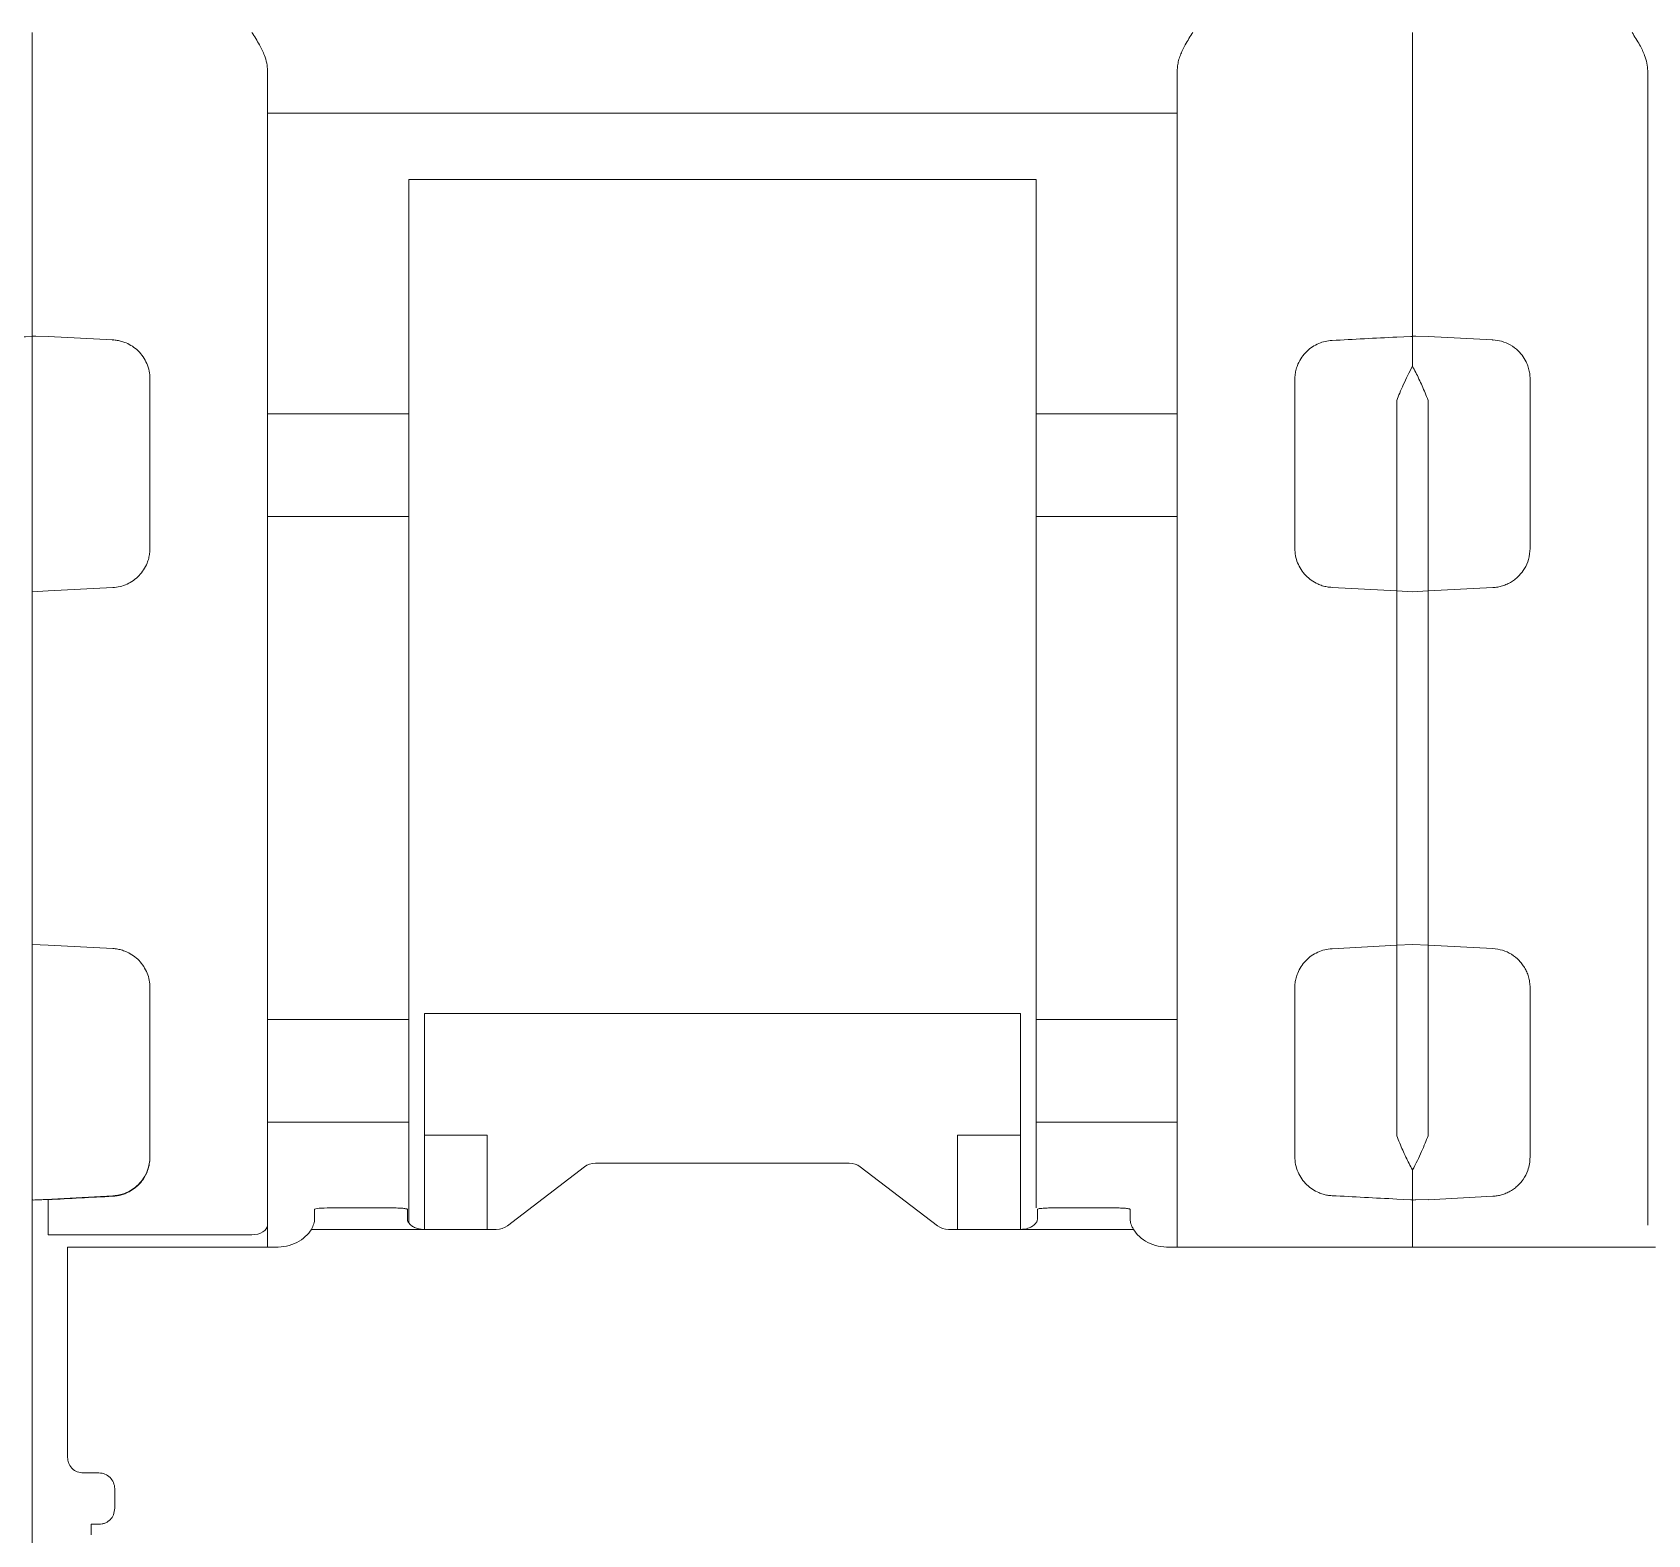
# Model space of a CAD drawing. Header units: millimetres. Extents: x 4137 to 6698, y 1400 to 3585.
# Drawn here: x 4516.75 to 4537.35, y 2349.15 to 2368.31 of the extents above; entities that cross this region are included whole.
import ezdxf

# ---------------------------------------------------------------- set-up
doc = ezdxf.new("R2010")
doc.units = ezdxf.units.MM
doc.layers.add('000-PI-Oprema', color=30, linetype='Continuous', lineweight=5)

msp = doc.modelspace()

# ---------------------------------------------------------------- linework, layer by layer
at = {"layer": '000-PI-Oprema', "color": 0, "lineweight": 0}
for p, q in [((4534.348, 2368.311), (4534.348, 2367.07)), ((4519.748, 2367.28), (4531.348, 2367.28)), ((4534.348, 2367.07), (4534.348, 2364.436)), ((4521.548, 2366.434), (4529.548, 2366.434)), ((4516.793, 2364.435), (4516.765, 2364.436)), ((4516.948, 2364.43), (4516.793, 2364.435)), ((4517.774, 2364.389), (4516.948, 2364.432)), ((4516.948, 2364.43), (4516.948, 2364.432)), ((4517.774, 2364.383), (4517.774, 2364.389)), ((4534.148, 2364.425), (4534.328, 2364.434)), ((4534.393, 2364.435), (4534.365, 2364.436)), ((4534.548, 2364.43), (4534.393, 2364.435)), ((4535.374, 2364.389), (4534.548, 2364.432)), ((4535.374, 2364.389), (4535.374, 2364.383)), ((4516.748, 2361.176), (4516.748, 2364.053)), ((4519.748, 2363.445), (4521.548, 2363.445)), ((4531.348, 2363.445), (4529.548, 2363.445)), ((4534.148, 2363.616), (4534.148, 2361.189)), ((4534.548, 2361.187), (4534.548, 2363.618)), ((4519.748, 2362.135), (4521.548, 2362.135)), ((4529.548, 2362.135), (4531.348, 2362.135)), ((4516.748, 2361.176), (4516.948, 2361.187)), ((4516.948, 2361.187), (4517.774, 2361.23)), ((4534.148, 2361.189), (4533.322, 2361.232)), ((4534.148, 2361.189), (4534.348, 2361.178)), ((4534.548, 2361.187), (4534.348, 2361.176)), ((4535.374, 2361.23), (4534.548, 2361.187)), ((4516.948, 2356.67), (4516.748, 2356.68)), ((4516.748, 2355.628), (4516.748, 2356.68)), ((4516.748, 2356.679), (4516.748, 2355.505)), ((4517.774, 2356.627), (4516.948, 2356.67)), ((4533.322, 2356.625), (4534.148, 2356.668)), ((4534.348, 2356.679), (4534.148, 2356.668)), ((4534.148, 2356.668), (4534.148, 2354.24)), ((4534.348, 2356.68), (4534.548, 2356.67)), ((4534.548, 2356.67), (4535.374, 2356.627)), ((4534.548, 2354.239), (4534.548, 2356.67)), ((4519.748, 2355.722), (4521.548, 2355.722)), ((4521.748, 2355.799), (4521.748, 2354.248)), ((4529.348, 2355.799), (4521.748, 2355.799)), ((4529.348, 2354.248), (4529.348, 2355.799)), ((4531.348, 2355.722), (4529.548, 2355.722)), ((4521.548, 2354.412), (4519.748, 2354.412)), ((4521.548, 2353.128), (4521.548, 2354.412)), ((4529.548, 2353.321), (4529.548, 2354.412)), ((4529.548, 2354.412), (4531.348, 2354.412)), ((4522.548, 2354.248), (4521.748, 2354.248)), ((4521.748, 2353.046), (4521.748, 2354.248)), ((4522.548, 2353.046), (4522.548, 2354.248)), ((4529.348, 2354.248), (4528.548, 2354.248)), ((4528.548, 2353.046), (4528.548, 2354.248)), ((4529.348, 2354.248), (4529.348, 2353.046)), ((4522.806, 2353.091), (4523.789, 2353.844)), ((4523.931, 2353.889), (4527.165, 2353.889)), ((4527.306, 2353.844), (4528.289, 2353.091)), ((4516.765, 2353.42), (4517.774, 2353.473)), ((4516.948, 2353.424), (4516.948, 2353.426)), ((4517.774, 2353.468), (4517.774, 2353.473)), ((4534.328, 2353.422), (4534.148, 2353.432)), ((4534.348, 2353.421), (4534.348, 2352.817)), ((4534.393, 2353.421), (4534.548, 2353.426)), ((4534.548, 2353.424), (4535.374, 2353.468)), ((4534.548, 2353.426), (4534.548, 2353.424)), ((4520.347, 2353.223), (4520.347, 2353.302)), ((4521.331, 2353.319), (4520.547, 2353.319)), ((4521.531, 2353.302), (4521.531, 2353.223)), ((4529.565, 2353.302), (4529.565, 2353.223)), ((4530.548, 2353.319), (4529.765, 2353.319)), ((4530.748, 2353.302), (4530.748, 2353.223)), ((4531.348, 2352.828), (4531.348, 2353.251)), ((4519.548, 2352.977), (4516.948, 2352.977)), ((4519.748, 2353.099), (4519.748, 2352.817)), ((4521.731, 2353.046), (4520.306, 2353.046)), ((4521.731, 2353.046), (4522.665, 2353.046)), ((4528.431, 2353.046), (4529.365, 2353.046)), ((4530.79, 2353.046), (4529.365, 2353.046)), ((4517.198, 2352.204), (4517.198, 2352.817)), ((4517.198, 2352.817), (4519.847, 2352.817)), ((4531.248, 2352.817), (4537.447, 2352.817)), ((4517.198, 2351.547), (4517.198, 2350.138)), ((4517.598, 2349.939), (4517.398, 2349.939)), ((4517.798, 2349.49), (4517.798, 2349.74)), ((4516.748, 2349.228), (4516.748, 2349.545)), ((4516.748, 2347.955), (4516.748, 2349.228)), ((4517.498, 2349.285), (4517.598, 2349.285)), ((4517.498, 2349.241), (4517.498, 2349.285)), ((4517.498, 2349.241), (4517.498, 2349.152))]:
    msp.add_line(p, q, dxfattribs=at)
at = {"layer": '000-PI-Oprema', "color": 0, "lineweight": 0, "flags": 128}
msp.add_lwpolyline([(4519.748, 2353.099), (4519.744, 2353.075), (4519.732, 2353.052), (4519.714, 2353.031), (4519.689, 2353.013), (4519.659, 2352.997), (4519.624, 2352.986), (4519.587, 2352.979), (4519.548, 2352.977)], dxfattribs=at)
at = {"layer": '000-PI-Oprema', "color": 0, "lineweight": 0}
for points, knots in [([(4516.748, 2368.311), (4516.748, 2368.279), (4516.748, 2368.215), (4516.748, 2368.119), (4516.748, 2368.024), (4516.748, 2367.897), (4516.748, 2367.741), (4516.748, 2367.565), (4516.748, 2367.405), (4516.748, 2367.268), (4516.748, 2367.152), (4516.748, 2367.097), (4516.748, 2367.07)], [0, 0, 0, 0, 0.061391, 0.122427, 0.18342, 0.24468, 0.372209, 0.500076, 0.627605, 0.755472, 0.877481, 1, 1, 1, 1]), ([(4516.748, 2367.07), (4516.748, 2367.083), (4516.748, 2367.109), (4516.748, 2367.157), (4516.748, 2367.209), (4516.748, 2367.289), (4516.748, 2367.405), (4516.748, 2367.564), (4516.748, 2367.741), (4516.748, 2367.927), (4516.748, 2368.118), (4516.748, 2368.247), (4516.748, 2368.311)], [0, 0, 0, 0, 0.061391, 0.122427, 0.18342, 0.24468, 0.372209, 0.500076, 0.627605, 0.755472, 0.877481, 1, 1, 1, 1]), ([(4519.548, 2368.311), (4519.581, 2368.259), (4519.628, 2368.184), (4519.68, 2368.085), (4519.713, 2368.007), (4519.741, 2367.921), (4519.746, 2367.853), (4519.748, 2367.821)], [0, 0, 0, 0, 0.350015, 0.493309, 0.624855, 0.821183, 1, 1, 1, 1]), ([(4531.348, 2367.821), (4531.349, 2367.842), (4531.351, 2367.886), (4531.365, 2367.952), (4531.387, 2368.018), (4531.416, 2368.086), (4531.467, 2368.184), (4531.514, 2368.259), (4531.548, 2368.311)], [0, 0, 0, 0, 0.117446, 0.242847, 0.378002, 0.506391, 0.652474, 1, 1, 1, 1]), ([(4537.148, 2368.311), (4537.181, 2368.258), (4537.228, 2368.184), (4537.28, 2368.084), (4537.313, 2368.007), (4537.341, 2367.92), (4537.346, 2367.853), (4537.348, 2367.821)], [0, 0, 0, 0, 0.350596, 0.493868, 0.625405, 0.821427, 1, 1, 1, 1]), ([(4531.348, 2367.667), (4531.348, 2367.677), (4531.348, 2367.696), (4531.348, 2367.733), (4531.348, 2367.774), (4531.348, 2367.806), (4531.348, 2367.821)], [0, 0, 0, 0, 0.251193, 0.5, 0.748807, 1, 1, 1, 1]), ([(4537.348, 2367.821), (4537.348, 2367.806), (4537.348, 2367.774), (4537.348, 2367.733), (4537.348, 2367.696), (4537.348, 2367.677), (4537.348, 2367.667)], [0, 0, 0, 0, 0.251193, 0.5, 0.748807, 1, 1, 1, 1]), ([(4519.748, 2367.667), (4519.748, 2367.627), (4519.748, 2367.546), (4519.748, 2367.415), (4519.748, 2367.275), (4519.748, 2367.128), (4519.748, 2366.972), (4519.748, 2366.807), (4519.748, 2366.635), (4519.748, 2366.394), (4519.748, 2366.076), (4519.748, 2365.664), (4519.748, 2365.227), (4519.748, 2364.914), (4519.748, 2364.757)], [0, 0, 0, 0, 0.062736, 0.125281, 0.187695, 0.250043, 0.312387, 0.374792, 0.437318, 0.500031, 0.625212, 0.749931, 0.874692, 1, 1, 1, 1]), ([(4531.348, 2364.606), (4531.348, 2364.689), (4531.348, 2364.856), (4531.348, 2365.097), (4531.348, 2365.332), (4531.348, 2365.559), (4531.348, 2365.779), (4531.348, 2365.992), (4531.348, 2366.198), (4531.348, 2366.462), (4531.348, 2366.771), (4531.348, 2367.108), (4531.348, 2367.411), (4531.348, 2367.582), (4531.348, 2367.667)], [0, 0, 0, 0, 0.062754, 0.125301, 0.187708, 0.250043, 0.312375, 0.374772, 0.437302, 0.500033, 0.625237, 0.749935, 0.874674, 1, 1, 1, 1]), ([(4537.348, 2367.667), (4537.348, 2367.627), (4537.348, 2367.546), (4537.348, 2367.415), (4537.348, 2367.275), (4537.348, 2367.128), (4537.348, 2366.972), (4537.348, 2366.807), (4537.348, 2366.635), (4537.348, 2366.394), (4537.348, 2366.076), (4537.348, 2365.664), (4537.348, 2365.227), (4537.348, 2364.914), (4537.348, 2364.757)], [0, 0, 0, 0, 0.062736, 0.125281, 0.187695, 0.250043, 0.312387, 0.374792, 0.437318, 0.500031, 0.625212, 0.749931, 0.874692, 1, 1, 1, 1]), ([(4516.748, 2367.07), (4516.748, 2367.033), (4516.748, 2366.959), (4516.748, 2366.839), (4516.748, 2366.713), (4516.748, 2366.579), (4516.748, 2366.437), (4516.748, 2366.288), (4516.748, 2366.132), (4516.748, 2365.914), (4516.748, 2365.626), (4516.748, 2365.254), (4516.748, 2364.858), (4516.748, 2364.576), (4516.748, 2364.434)], [0, 0, 0, 0, 0.062728, 0.125272, 0.18769, 0.250045, 0.312396, 0.374803, 0.437328, 0.500029, 0.625194, 0.749922, 0.874696, 1, 1, 1, 1]), ([(4516.748, 2364.436), (4516.748, 2364.507), (4516.748, 2364.65), (4516.748, 2364.856), (4516.748, 2365.057), (4516.748, 2365.252), (4516.748, 2365.44), (4516.748, 2365.623), (4516.748, 2365.799), (4516.748, 2366.026), (4516.748, 2366.292), (4516.748, 2366.582), (4516.748, 2366.845), (4516.748, 2366.995), (4516.748, 2367.07)], [0, 0, 0, 0, 0.062728, 0.125271, 0.18769, 0.250045, 0.312396, 0.374804, 0.437328, 0.500029, 0.625194, 0.749922, 0.874696, 1, 1, 1, 1]), ([(4521.548, 2366.434), (4521.548, 2366.393), (4521.548, 2366.31), (4521.548, 2366.192), (4521.548, 2366.079), (4521.548, 2365.936), (4521.548, 2365.771), (4521.548, 2365.663), (4521.548, 2365.61)], [0, 0, 0, 0, 0.125424, 0.250193, 0.374902, 0.500146, 0.749703, 1, 1, 1, 1]), ([(4529.548, 2365.61), (4529.548, 2365.636), (4529.548, 2365.688), (4529.548, 2365.776), (4529.548, 2365.87), (4529.548, 2366.005), (4529.548, 2366.189), (4529.548, 2366.353), (4529.548, 2366.434)], [0, 0, 0, 0, 0.125424, 0.250193, 0.374902, 0.500146, 0.749703, 1, 1, 1, 1]), ([(4529.548, 2363.445), (4529.548, 2363.516), (4529.548, 2363.658), (4529.548, 2363.864), (4529.548, 2364.065), (4529.548, 2364.261), (4529.548, 2364.451), (4529.548, 2364.697), (4529.548, 2364.989), (4529.548, 2365.317), (4529.548, 2365.512), (4529.548, 2365.61)], [0, 0, 0, 0, 0.083508, 0.166833, 0.25006, 0.333277, 0.416572, 0.500032, 0.666688, 0.83311, 1, 1, 1, 1]), ([(4519.748, 2364.757), (4519.748, 2364.693), (4519.748, 2364.566), (4519.748, 2364.367), (4519.748, 2364.165), (4519.748, 2363.957), (4519.748, 2363.745), (4519.748, 2363.528), (4519.748, 2363.306), (4519.748, 2363.155), (4519.748, 2363.08)], [0, 0, 0, 0, 0.12575, 0.250858, 0.375537, 0.5, 0.624463, 0.749142, 0.87425, 1, 1, 1, 1]), ([(4537.348, 2364.757), (4537.348, 2364.693), (4537.348, 2364.566), (4537.348, 2364.367), (4537.348, 2364.165), (4537.348, 2363.957), (4537.348, 2363.745), (4537.348, 2363.528), (4537.348, 2363.306), (4537.348, 2363.155), (4537.348, 2363.08)], [0, 0, 0, 0, 0.12575, 0.250858, 0.375537, 0.5, 0.624463, 0.749142, 0.87425, 1, 1, 1, 1]), ([(4531.348, 2363.212), (4531.348, 2363.283), (4531.348, 2363.425), (4531.348, 2363.633), (4531.348, 2363.837), (4531.348, 2364.037), (4531.348, 2364.231), (4531.348, 2364.422), (4531.348, 2364.544), (4531.348, 2364.606)], [0, 0, 0, 0, 0.143512, 0.28637, 0.428834, 0.571166, 0.71363, 0.856488, 1, 1, 1, 1]), ([(4517.774, 2364.389), (4517.793, 2364.388), (4517.832, 2364.384), (4517.889, 2364.371), (4517.955, 2364.347), (4518.027, 2364.309), (4518.1, 2364.249), (4518.163, 2364.175), (4518.21, 2364.088), (4518.242, 2363.993), (4518.246, 2363.925), (4518.248, 2363.891)], [0, 0, 0, 0, 0.071618, 0.143308, 0.216363, 0.334035, 0.455285, 0.587191, 0.721903, 0.860899, 1, 1, 1, 1]), ([(4532.848, 2363.882), (4532.849, 2363.905), (4532.85, 2363.95), (4532.864, 2364.017), (4532.89, 2364.09), (4532.933, 2364.168), (4532.996, 2364.242), (4533.07, 2364.302), (4533.15, 2364.344), (4533.235, 2364.373), (4533.293, 2364.379), (4533.322, 2364.382)], [0, 0, 0, 0, 0.093221, 0.185813, 0.279137, 0.41434, 0.546905, 0.668022, 0.785627, 0.893606, 1, 1, 1, 1]), ([(4535.848, 2363.891), (4535.847, 2363.914), (4535.845, 2363.959), (4535.831, 2364.025), (4535.805, 2364.098), (4535.763, 2364.175), (4535.693, 2364.257), (4535.601, 2364.327), (4535.49, 2364.375), (4535.411, 2364.385), (4535.374, 2364.389)], [0, 0, 0, 0, 0.092601, 0.18543, 0.278489, 0.413813, 0.545287, 0.709927, 0.860804, 1, 1, 1, 1]), ([(4534.148, 2363.616), (4534.16, 2363.648), (4534.188, 2363.717), (4534.234, 2363.823), (4534.288, 2363.94), (4534.327, 2364.013), (4534.348, 2364.052)], [0, 0, 0, 0, 0.193415, 0.424448, 0.693252, 1, 1, 1, 1]), ([(4534.548, 2363.618), (4534.535, 2363.65), (4534.51, 2363.713), (4534.471, 2363.804), (4534.431, 2363.891), (4534.39, 2363.976), (4534.362, 2364.027), (4534.348, 2364.053)], [0, 0, 0, 0, 0.194202, 0.390464, 0.589612, 0.792498, 1, 1, 1, 1]), ([(4521.548, 2363.445), (4521.548, 2363.396), (4521.548, 2363.298), (4521.548, 2363.082), (4521.548, 2362.843), (4521.548, 2362.598), (4521.548, 2362.378), (4521.548, 2362.213), (4521.548, 2362.157), (4521.548, 2362.135)], [0, 0, 0, 0, 0.150243, 0.300485, 0.450729, 0.600973, 0.751216, 0.901461, 1, 1, 1, 1]), ([(4529.548, 2363.445), (4529.548, 2363.396), (4529.548, 2363.298), (4529.548, 2363.082), (4529.548, 2362.843), (4529.548, 2362.598), (4529.548, 2362.378), (4529.548, 2362.213), (4529.548, 2362.157), (4529.548, 2362.135)], [0, 0, 0, 0, 0.150243, 0.300485, 0.450729, 0.600973, 0.751216, 0.901461, 1, 1, 1, 1]), ([(4518.248, 2361.73), (4518.248, 2361.849), (4518.248, 2362.088), (4518.248, 2362.443), (4518.248, 2362.796), (4518.248, 2363.028), (4518.248, 2363.145)], [0, 0, 0, 0, 0.2501, 0.5, 0.7499, 1, 1, 1, 1]), ([(4519.748, 2363.08), (4519.748, 2362.969), (4519.748, 2362.748), (4519.748, 2362.412), (4519.748, 2362.074), (4519.748, 2361.734), (4519.748, 2361.392), (4519.748, 2360.813), (4519.748, 2359.993), (4519.748, 2358.929), (4519.748, 2357.864), (4519.748, 2356.928), (4519.748, 2356.122), (4519.748, 2355.443), (4519.748, 2354.999), (4519.748, 2354.777)], [0, 0, 0, 0, 0.041447, 0.082829, 0.124176, 0.16552, 0.206891, 0.248321, 0.374134, 0.500011, 0.625824, 0.751702, 0.834467, 0.91715, 1, 1, 1, 1]), ([(4531.348, 2354.645), (4531.348, 2354.759), (4531.348, 2354.987), (4531.348, 2355.332), (4531.348, 2355.68), (4531.348, 2356.031), (4531.348, 2356.384), (4531.348, 2356.981), (4531.348, 2357.828), (4531.348, 2358.928), (4531.348, 2360.028), (4531.348, 2360.995), (4531.348, 2361.827), (4531.348, 2362.527), (4531.348, 2362.983), (4531.348, 2363.212)], [0, 0, 0, 0, 0.041431, 0.082793, 0.124119, 0.165441, 0.206793, 0.248207, 0.374079, 0.500012, 0.625883, 0.751817, 0.834548, 0.917188, 1, 1, 1, 1]), ([(4537.348, 2363.08), (4537.348, 2362.969), (4537.348, 2362.748), (4537.348, 2362.412), (4537.348, 2362.074), (4537.348, 2361.734), (4537.348, 2361.392), (4537.348, 2360.813), (4537.348, 2359.993), (4537.348, 2358.929), (4537.348, 2357.864), (4537.348, 2356.928), (4537.348, 2356.122), (4537.348, 2355.443), (4537.348, 2354.999), (4537.348, 2354.777)], [0, 0, 0, 0, 0.041447, 0.082829, 0.124176, 0.16552, 0.206891, 0.248321, 0.374134, 0.500011, 0.625824, 0.751702, 0.834467, 0.91715, 1, 1, 1, 1]), ([(4521.548, 2362.135), (4521.548, 2362.051), (4521.548, 2361.884), (4521.548, 2361.629), (4521.548, 2361.372), (4521.548, 2361.112), (4521.548, 2360.849), (4521.548, 2360.402), (4521.548, 2359.762), (4521.548, 2358.929), (4521.548, 2358.095), (4521.548, 2357.366), (4521.548, 2356.744), (4521.548, 2356.225), (4521.548, 2355.89), (4521.548, 2355.722)], [0, 0, 0, 0, 0.041319, 0.082538, 0.123706, 0.164869, 0.206076, 0.247373, 0.373654, 0.500018, 0.626299, 0.752662, 0.835118, 0.917437, 1, 1, 1, 1]), ([(4529.548, 2362.135), (4529.548, 2361.127), (4529.548, 2360.028), (4529.548, 2357.829), (4529.548, 2356.73), (4529.548, 2355.722)], [0, 0, 0, 0, 0.5, 0.5, 1, 1, 1, 1]), ([(4518.248, 2361.73), (4518.247, 2361.708), (4518.245, 2361.666), (4518.233, 2361.603), (4518.21, 2361.532), (4518.17, 2361.457), (4518.111, 2361.382), (4518.039, 2361.319), (4517.957, 2361.273), (4517.868, 2361.24), (4517.805, 2361.234), (4517.774, 2361.23)], [0, 0, 0, 0, 0.085507, 0.170147, 0.255273, 0.381189, 0.506725, 0.630753, 0.754527, 0.877113, 1, 1, 1, 1]), ([(4533.322, 2361.232), (4533.301, 2361.234), (4533.259, 2361.238), (4533.198, 2361.253), (4533.129, 2361.279), (4533.056, 2361.321), (4532.984, 2361.384), (4532.925, 2361.458), (4532.881, 2361.544), (4532.853, 2361.636), (4532.849, 2361.699), (4532.848, 2361.731)], [0, 0, 0, 0, 0.082209, 0.16366, 0.245689, 0.369303, 0.493372, 0.618767, 0.744744, 0.872104, 1, 1, 1, 1]), ([(4535.374, 2361.23), (4535.394, 2361.232), (4535.435, 2361.236), (4535.496, 2361.251), (4535.555, 2361.273), (4535.611, 2361.303), (4535.663, 2361.339), (4535.722, 2361.394), (4535.783, 2361.475), (4535.837, 2361.593), (4535.844, 2361.682), (4535.848, 2361.73)], [0, 0, 0, 0, 0.080411, 0.161533, 0.243405, 0.326066, 0.409552, 0.493901, 0.642123, 0.810797, 1, 1, 1, 1]), ([(4516.748, 2361.178), (4516.748, 2361.072), (4516.748, 2360.86), (4516.748, 2360.54), (4516.748, 2360.219), (4516.748, 2359.897), (4516.748, 2359.575), (4516.748, 2359.252), (4516.748, 2358.848), (4516.748, 2358.363), (4516.748, 2357.799), (4516.748, 2357.236), (4516.748, 2356.865), (4516.748, 2356.679)], [0, 0, 0, 0, 0.071572, 0.143012, 0.214372, 0.285701, 0.357051, 0.428472, 0.500015, 0.625079, 0.749917, 0.8748, 1, 1, 1, 1]), ([(4516.748, 2356.68), (4516.748, 2356.787), (4516.748, 2356.999), (4516.748, 2357.318), (4516.748, 2357.639), (4516.748, 2357.96), (4516.748, 2358.282), (4516.748, 2358.605), (4516.748, 2359.009), (4516.748, 2359.494), (4516.748, 2360.057), (4516.748, 2360.619), (4516.748, 2360.991), (4516.748, 2361.176)], [0, 0, 0, 0, 0.071572, 0.143012, 0.214372, 0.285701, 0.357051, 0.428472, 0.500015, 0.625079, 0.749917, 0.8748, 1, 1, 1, 1]), ([(4534.148, 2361.189), (4534.148, 2361.082), (4534.148, 2360.868), (4534.148, 2360.547), (4534.148, 2360.224), (4534.148, 2359.901), (4534.148, 2359.578), (4534.148, 2359.253), (4534.148, 2358.847), (4534.148, 2358.36), (4534.148, 2357.794), (4534.148, 2357.229), (4534.148, 2356.855), (4534.148, 2356.668)], [0, 0, 0, 0, 0.071556, 0.142997, 0.214365, 0.285706, 0.357065, 0.428486, 0.500013, 0.625062, 0.749916, 0.874816, 1, 1, 1, 1]), ([(4517.774, 2356.627), (4517.795, 2356.625), (4517.837, 2356.621), (4517.898, 2356.606), (4517.966, 2356.579), (4518.039, 2356.537), (4518.111, 2356.475), (4518.171, 2356.4), (4518.214, 2356.315), (4518.243, 2356.223), (4518.246, 2356.159), (4518.248, 2356.127)], [0, 0, 0, 0, 0.082205, 0.163652, 0.245679, 0.369354, 0.493482, 0.618917, 0.744935, 0.872201, 1, 1, 1, 1]), ([(4532.848, 2356.125), (4532.848, 2356.147), (4532.85, 2356.189), (4532.863, 2356.252), (4532.886, 2356.323), (4532.925, 2356.398), (4532.984, 2356.473), (4533.056, 2356.536), (4533.138, 2356.582), (4533.228, 2356.615), (4533.29, 2356.621), (4533.322, 2356.625)], [0, 0, 0, 0, 0.085573, 0.170275, 0.255463, 0.381339, 0.506835, 0.630803, 0.754517, 0.877108, 1, 1, 1, 1]), ([(4535.848, 2356.127), (4535.847, 2356.152), (4535.845, 2356.199), (4535.829, 2356.267), (4535.807, 2356.328), (4535.778, 2356.383), (4535.746, 2356.432), (4535.694, 2356.492), (4535.613, 2356.557), (4535.498, 2356.611), (4535.415, 2356.621), (4535.374, 2356.627)], [0, 0, 0, 0, 0.097376, 0.189595, 0.276665, 0.358598, 0.435408, 0.507112, 0.674555, 0.83875, 1, 1, 1, 1]), ([(4518.248, 2354.712), (4518.248, 2354.828), (4518.248, 2355.061), (4518.248, 2355.414), (4518.248, 2355.769), (4518.248, 2356.008), (4518.248, 2356.127)], [0, 0, 0, 0, 0.2501, 0.5, 0.7499, 1, 1, 1, 1]), ([(4516.748, 2353.803), (4516.748, 2353.803), (4516.748, 2354.13), (4516.748, 2354.513), (4516.748, 2355.002), (4516.748, 2355.356), (4516.748, 2355.586), (4516.748, 2355.614), (4516.748, 2355.628)], [0, 0, 0, 0, 0.008736, 0.206989, 0.405242, 0.603494, 0.801747, 1, 1, 1, 1]), ([(4521.548, 2355.722), (4521.548, 2355.7), (4521.548, 2355.644), (4521.548, 2355.479), (4521.548, 2355.259), (4521.548, 2355.014), (4521.548, 2354.774), (4521.548, 2354.559), (4521.548, 2354.461), (4521.548, 2354.412)], [0, 0, 0, 0, 0.098539, 0.248784, 0.399027, 0.54927, 0.699515, 0.849757, 1, 1, 1, 1]), ([(4529.548, 2355.722), (4529.548, 2355.7), (4529.548, 2355.644), (4529.548, 2355.479), (4529.548, 2355.259), (4529.548, 2355.014), (4529.548, 2354.774), (4529.548, 2354.559), (4529.548, 2354.461), (4529.548, 2354.412)], [0, 0, 0, 0, 0.098539, 0.248784, 0.399027, 0.54927, 0.699515, 0.849757, 1, 1, 1, 1]), ([(4518.248, 2353.965), (4518.248, 2354.026), (4518.248, 2354.147), (4518.248, 2354.333), (4518.248, 2354.521), (4518.248, 2354.648), (4518.248, 2354.712)], [0, 0, 0, 0, 0.25014, 0.5, 0.74986, 1, 1, 1, 1]), ([(4519.748, 2354.777), (4519.748, 2354.701), (4519.748, 2354.55), (4519.748, 2354.329), (4519.748, 2354.112), (4519.748, 2353.9), (4519.748, 2353.692), (4519.748, 2353.489), (4519.748, 2353.291), (4519.748, 2353.163), (4519.748, 2353.099)], [0, 0, 0, 0, 0.12575, 0.250858, 0.375537, 0.5, 0.624463, 0.749142, 0.87425, 1, 1, 1, 1]), ([(4531.348, 2353.251), (4531.348, 2353.313), (4531.348, 2353.435), (4531.348, 2353.626), (4531.348, 2353.82), (4531.348, 2354.02), (4531.348, 2354.223), (4531.348, 2354.432), (4531.348, 2354.574), (4531.348, 2354.645)], [0, 0, 0, 0, 0.143512, 0.28637, 0.428834, 0.571166, 0.71363, 0.856488, 1, 1, 1, 1]), ([(4537.348, 2354.777), (4537.348, 2354.701), (4537.348, 2354.55), (4537.348, 2354.329), (4537.348, 2354.112), (4537.348, 2353.9), (4537.348, 2353.692), (4537.348, 2353.489), (4537.348, 2353.291), (4537.348, 2353.163), (4537.348, 2353.099)], [0, 0, 0, 0, 0.12575, 0.250858, 0.375537, 0.5, 0.624463, 0.749142, 0.87425, 1, 1, 1, 1]), ([(4534.148, 2354.24), (4534.16, 2354.209), (4534.185, 2354.145), (4534.224, 2354.054), (4534.264, 2353.967), (4534.306, 2353.883), (4534.334, 2353.831), (4534.348, 2353.805)], [0, 0, 0, 0, 0.1942, 0.390457, 0.5896, 0.792488, 1, 1, 1, 1]), ([(4534.548, 2354.239), (4534.535, 2354.207), (4534.508, 2354.138), (4534.462, 2354.032), (4534.408, 2353.916), (4534.369, 2353.842), (4534.348, 2353.803)], [0, 0, 0, 0, 0.193384, 0.424408, 0.693222, 1, 1, 1, 1]), ([(4517.774, 2353.473), (4517.815, 2353.476), (4517.862, 2353.483), (4517.961, 2353.517), (4518.014, 2353.545), (4518.114, 2353.626), (4518.161, 2353.681), (4518.228, 2353.815), (4518.248, 2353.894), (4518.248, 2353.973)], [0, 0, 0, 0, 0.25, 0.25, 0.5, 0.5, 0.75, 0.75, 1, 1, 1, 1]), ([(4517.774, 2353.468), (4517.792, 2353.469), (4517.83, 2353.472), (4517.886, 2353.485), (4517.942, 2353.505), (4517.997, 2353.532), (4518.049, 2353.566), (4518.106, 2353.615), (4518.169, 2353.689), (4518.217, 2353.782), (4518.243, 2353.879), (4518.246, 2353.937), (4518.248, 2353.965)], [0, 0, 0, 0, 0.068374, 0.139377, 0.213319, 0.290477, 0.371094, 0.455382, 0.587277, 0.761474, 0.880592, 1, 1, 1, 1]), ([(4533.322, 2353.475), (4533.302, 2353.477), (4533.264, 2353.48), (4533.207, 2353.493), (4533.142, 2353.517), (4533.07, 2353.555), (4532.996, 2353.615), (4532.933, 2353.689), (4532.885, 2353.777), (4532.854, 2353.873), (4532.85, 2353.941), (4532.848, 2353.974)], [0, 0, 0, 0, 0.070996, 0.142095, 0.214573, 0.332083, 0.453298, 0.585758, 0.72107, 0.860537, 1, 1, 1, 1]), ([(4535.374, 2353.468), (4535.392, 2353.469), (4535.43, 2353.472), (4535.486, 2353.485), (4535.542, 2353.505), (4535.597, 2353.532), (4535.649, 2353.566), (4535.706, 2353.615), (4535.769, 2353.689), (4535.817, 2353.782), (4535.843, 2353.879), (4535.846, 2353.937), (4535.848, 2353.965)], [0, 0, 0, 0, 0.068374, 0.139376, 0.213318, 0.290476, 0.371092, 0.45538, 0.587276, 0.76147, 0.88059, 1, 1, 1, 1]), ([(4516.748, 2353.423), (4516.748, 2353.351), (4516.748, 2353.209), (4516.748, 2353.002), (4516.748, 2352.801), (4516.748, 2352.606), (4516.748, 2352.417), (4516.748, 2352.235), (4516.748, 2352.058), (4516.748, 2351.832), (4516.748, 2351.565), (4516.748, 2351.275), (4516.748, 2351.012), (4516.748, 2350.862), (4516.748, 2350.787)], [0, 0, 0, 0, 0.062728, 0.125272, 0.18769, 0.250045, 0.312396, 0.374803, 0.437328, 0.500029, 0.625194, 0.749922, 0.874696, 1, 1, 1, 1]), ([(4516.748, 2350.787), (4516.748, 2350.824), (4516.748, 2350.897), (4516.748, 2351.017), (4516.748, 2351.144), (4516.748, 2351.278), (4516.748, 2351.419), (4516.748, 2351.568), (4516.748, 2351.724), (4516.748, 2351.942), (4516.748, 2352.23), (4516.748, 2352.602), (4516.748, 2352.997), (4516.748, 2353.279), (4516.748, 2353.421)], [0, 0, 0, 0, 0.062728, 0.125271, 0.18769, 0.250045, 0.312396, 0.374804, 0.437328, 0.500029, 0.625194, 0.749922, 0.874696, 1, 1, 1, 1]), ([(4516.948, 2353.426), (4516.921, 2353.426), (4516.869, 2353.424), (4516.818, 2353.422), (4516.793, 2353.421)], [0, 0, 0, 0, 0.508632, 1, 1, 1, 1]), ([(4520.347, 2353.173), (4520.347, 2353.164), (4520.346, 2353.147), (4520.338, 2353.116), (4520.325, 2353.083), (4520.312, 2353.059), (4520.306, 2353.046)], [0, 0, 0, 0, 0.256458, 0.506841, 0.753776, 1, 1, 1, 1]), ([(4520.347, 2353.302), (4520.347, 2353.306), (4520.369, 2353.311), (4520.443, 2353.317), (4520.495, 2353.319), (4520.547, 2353.319)], [0, 0, 0, 0, 0.5, 0.5, 1, 1, 1, 1]), ([(4520.347, 2353.173), (4520.347, 2353.181), (4520.347, 2353.198), (4520.347, 2353.215), (4520.347, 2353.221), (4520.347, 2353.223)], [0, 0, 0, 0, 0.334189, 0.665811, 1, 1, 1, 1]), ([(4521.531, 2353.302), (4521.53, 2353.303), (4521.528, 2353.305), (4521.517, 2353.308), (4521.498, 2353.311), (4521.465, 2353.315), (4521.41, 2353.318), (4521.357, 2353.319), (4521.331, 2353.319)], [0, 0, 0, 0, 0.128148, 0.251094, 0.373747, 0.501054, 0.748354, 1, 1, 1, 1]), ([(4521.531, 2353.173), (4521.531, 2353.167), (4521.533, 2353.155), (4521.543, 2353.134), (4521.561, 2353.111), (4521.59, 2353.087), (4521.644, 2353.056), (4521.698, 2353.05), (4521.731, 2353.046)], [0, 0, 0, 0, 0.121269, 0.244591, 0.370821, 0.500756, 0.692101, 1, 1, 1, 1]), ([(4529.365, 2353.046), (4529.379, 2353.047), (4529.407, 2353.048), (4529.443, 2353.058), (4529.471, 2353.069), (4529.492, 2353.08), (4529.523, 2353.1), (4529.557, 2353.134), (4529.562, 2353.16), (4529.565, 2353.173)], [0, 0, 0, 0, 0.138294, 0.257669, 0.358107, 0.439606, 0.502183, 0.756685, 1, 1, 1, 1]), ([(4529.765, 2353.319), (4529.751, 2353.319), (4529.725, 2353.319), (4529.687, 2353.318), (4529.653, 2353.316), (4529.613, 2353.313), (4529.573, 2353.309), (4529.567, 2353.304), (4529.565, 2353.302)], [0, 0, 0, 0, 0.128148, 0.251094, 0.373747, 0.501054, 0.748354, 1, 1, 1, 1]), ([(4530.748, 2353.302), (4530.747, 2353.303), (4530.746, 2353.305), (4530.734, 2353.308), (4530.716, 2353.311), (4530.682, 2353.315), (4530.627, 2353.318), (4530.575, 2353.319), (4530.548, 2353.319)], [0, 0, 0, 0, 0.128148, 0.251094, 0.373747, 0.501054, 0.748354, 1, 1, 1, 1]), ([(4530.748, 2353.223), (4530.748, 2353.221), (4530.748, 2353.215), (4530.748, 2353.198), (4530.748, 2353.181), (4530.748, 2353.173)], [0, 0, 0, 0, 0.334189, 0.665811, 1, 1, 1, 1]), ([(4530.79, 2353.046), (4530.783, 2353.059), (4530.77, 2353.083), (4530.758, 2353.116), (4530.749, 2353.147), (4530.748, 2353.164), (4530.748, 2353.173)], [0, 0, 0, 0, 0.246224, 0.493159, 0.743542, 1, 1, 1, 1]), ([(4519.847, 2352.817), (4519.944, 2352.817), (4520.04, 2352.839), (4520.202, 2352.92), (4520.267, 2352.979), (4520.306, 2353.046)], [0, 0, 0, 0, 0.5, 0.5, 1, 1, 1, 1]), ([(4530.79, 2353.046), (4530.828, 2352.979), (4530.893, 2352.92), (4531.055, 2352.839), (4531.151, 2352.817), (4531.248, 2352.817)], [0, 0, 0, 0, 0.5, 0.5, 1, 1, 1, 1]), ([(4516.748, 2350.787), (4516.748, 2350.774), (4516.748, 2350.748), (4516.748, 2350.7), (4516.748, 2350.647), (4516.748, 2350.568), (4516.748, 2350.452), (4516.748, 2350.293), (4516.748, 2350.116), (4516.748, 2349.93), (4516.748, 2349.738), (4516.748, 2349.61), (4516.748, 2349.545)], [0, 0, 0, 0, 0.061391, 0.122427, 0.18342, 0.24468, 0.372209, 0.500076, 0.627605, 0.755472, 0.877481, 1, 1, 1, 1]), ([(4516.748, 2349.545), (4516.748, 2349.578), (4516.748, 2349.642), (4516.748, 2349.738), (4516.748, 2349.833), (4516.748, 2349.96), (4516.748, 2350.116), (4516.748, 2350.292), (4516.748, 2350.452), (4516.748, 2350.589), (4516.748, 2350.704), (4516.748, 2350.76), (4516.748, 2350.787)], [0, 0, 0, 0, 0.061391, 0.122427, 0.18342, 0.24468, 0.372209, 0.500076, 0.627605, 0.755472, 0.877481, 1, 1, 1, 1]), ([(4517.198, 2350.138), (4517.198, 2350.125), (4517.2, 2350.099), (4517.212, 2350.061), (4517.23, 2350.027), (4517.263, 2349.987), (4517.319, 2349.947), (4517.371, 2349.942), (4517.398, 2349.939)], [0, 0, 0, 0, 0.128148, 0.251094, 0.373747, 0.501054, 0.748354, 1, 1, 1, 1]), ([(4517.798, 2349.74), (4517.798, 2349.792), (4517.776, 2349.844), (4517.702, 2349.917), (4517.65, 2349.939), (4517.598, 2349.939)], [0, 0, 0, 0, 0.5, 0.5, 1, 1, 1, 1]), ([(4517.598, 2349.285), (4517.611, 2349.286), (4517.637, 2349.287), (4517.675, 2349.299), (4517.71, 2349.317), (4517.749, 2349.35), (4517.79, 2349.405), (4517.795, 2349.458), (4517.798, 2349.49)], [0, 0, 0, 0, 0.128148, 0.251094, 0.373747, 0.501054, 0.748354, 1, 1, 1, 1]), ([(4516.748, 2349.378), (4516.748, 2349.365), (4516.748, 2349.339), (4516.748, 2349.302), (4516.748, 2349.266), (4516.748, 2349.235), (4516.748, 2349.23), (4516.748, 2349.228)], [0, 0, 0, 0, 0.169382, 0.332374, 0.500748, 0.7482, 1, 1, 1, 1])]:
    msp.add_open_spline(points, degree=3, knots=knots, dxfattribs=at)
for points in [[(4519.748, 2367.667), (4519.748, 2367.703), (4519.748, 2367.756), (4519.748, 2367.821)], [(4521.548, 2363.445), (4521.548, 2364.3), (4521.548, 2365.04), (4521.548, 2365.61)], [(4515.722, 2364.382), (4515.997, 2364.396), (4516.272, 2364.411), (4516.748, 2364.434)], [(4516.765, 2364.436), (4516.759, 2364.437), (4516.753, 2364.436), (4516.748, 2364.436)], [(4516.748, 2364.436), (4516.748, 2364.421), (4516.748, 2364.284), (4516.748, 2364.053)], [(4516.748, 2364.052), (4516.748, 2364.283), (4516.748, 2364.419), (4516.748, 2364.434)], [(4533.322, 2364.382), (4533.597, 2364.396), (4533.872, 2364.411), (4534.148, 2364.425)], [(4534.328, 2364.434), (4534.335, 2364.434), (4534.341, 2364.434), (4534.348, 2364.434)], [(4534.348, 2364.436), (4534.353, 2364.436), (4534.359, 2364.436), (4534.365, 2364.436)], [(4534.348, 2364.052), (4534.348, 2364.283), (4534.348, 2364.419), (4534.348, 2364.434)], [(4518.248, 2363.891), (4518.248, 2363.65), (4518.248, 2363.4), (4518.248, 2363.145)], [(4532.848, 2363.279), (4532.848, 2363.485), (4532.848, 2363.687), (4532.848, 2363.882)], [(4535.848, 2363.891), (4535.848, 2363.65), (4535.848, 2363.4), (4535.848, 2363.145)], [(4532.848, 2361.731), (4532.848, 2362.256), (4532.848, 2362.773), (4532.848, 2363.279)], [(4535.848, 2363.145), (4535.848, 2362.681), (4535.848, 2362.208), (4535.848, 2361.73)], [(4534.548, 2361.187), (4534.548, 2359.697), (4534.548, 2358.16), (4534.548, 2356.67)], [(4532.848, 2354.578), (4532.848, 2355.084), (4532.848, 2355.601), (4532.848, 2356.125)], [(4535.848, 2356.127), (4535.848, 2355.649), (4535.848, 2355.176), (4535.848, 2354.712)], [(4535.848, 2354.712), (4535.848, 2354.457), (4535.848, 2354.207), (4535.848, 2353.965)], [(4532.848, 2353.974), (4532.848, 2354.17), (4532.848, 2354.372), (4532.848, 2354.578)], [(4516.748, 2353.423), (4516.748, 2353.438), (4516.748, 2353.574), (4516.748, 2353.805)], [(4516.748, 2353.803), (4516.748, 2353.573), (4516.748, 2353.436), (4516.748, 2353.421)], [(4523.789, 2353.844), (4523.826, 2353.873), (4523.878, 2353.889), (4523.931, 2353.889)], [(4527.165, 2353.889), (4527.217, 2353.889), (4527.269, 2353.873), (4527.306, 2353.844)], [(4534.348, 2353.423), (4534.348, 2353.438), (4534.348, 2353.574), (4534.348, 2353.805)], [(4516.748, 2353.421), (4516.753, 2353.42), (4516.759, 2353.42), (4516.765, 2353.42)], [(4516.793, 2353.421), (4516.784, 2353.421), (4516.774, 2353.421), (4516.765, 2353.42)], [(4517.774, 2353.468), (4517.498, 2353.453), (4517.223, 2353.439), (4516.948, 2353.424)], [(4516.948, 2353.424), (4516.948, 2353.27), (4516.948, 2353.121), (4516.948, 2352.977)], [(4534.148, 2353.432), (4533.872, 2353.446), (4533.597, 2353.461), (4533.322, 2353.475)], [(4534.348, 2353.423), (4534.341, 2353.423), (4534.335, 2353.422), (4534.328, 2353.422)], [(4534.365, 2353.42), (4534.359, 2353.421), (4534.353, 2353.421), (4534.348, 2353.421)], [(4534.393, 2353.421), (4534.384, 2353.421), (4534.374, 2353.421), (4534.365, 2353.42)], [(4521.531, 2353.173), (4521.531, 2353.201), (4521.531, 2353.218), (4521.531, 2353.223)], [(4529.565, 2353.223), (4529.565, 2353.218), (4529.565, 2353.201), (4529.565, 2353.173)], [(4522.665, 2353.046), (4522.717, 2353.046), (4522.769, 2353.063), (4522.806, 2353.091)], [(4528.289, 2353.091), (4528.326, 2353.063), (4528.378, 2353.046), (4528.431, 2353.046)], [(4517.198, 2352.204), (4517.198, 2352.023), (4517.198, 2351.782), (4517.198, 2351.547)]]:
    msp.add_open_spline(points, degree=3, dxfattribs=at)

doc.saveas('drawing.dxf')
